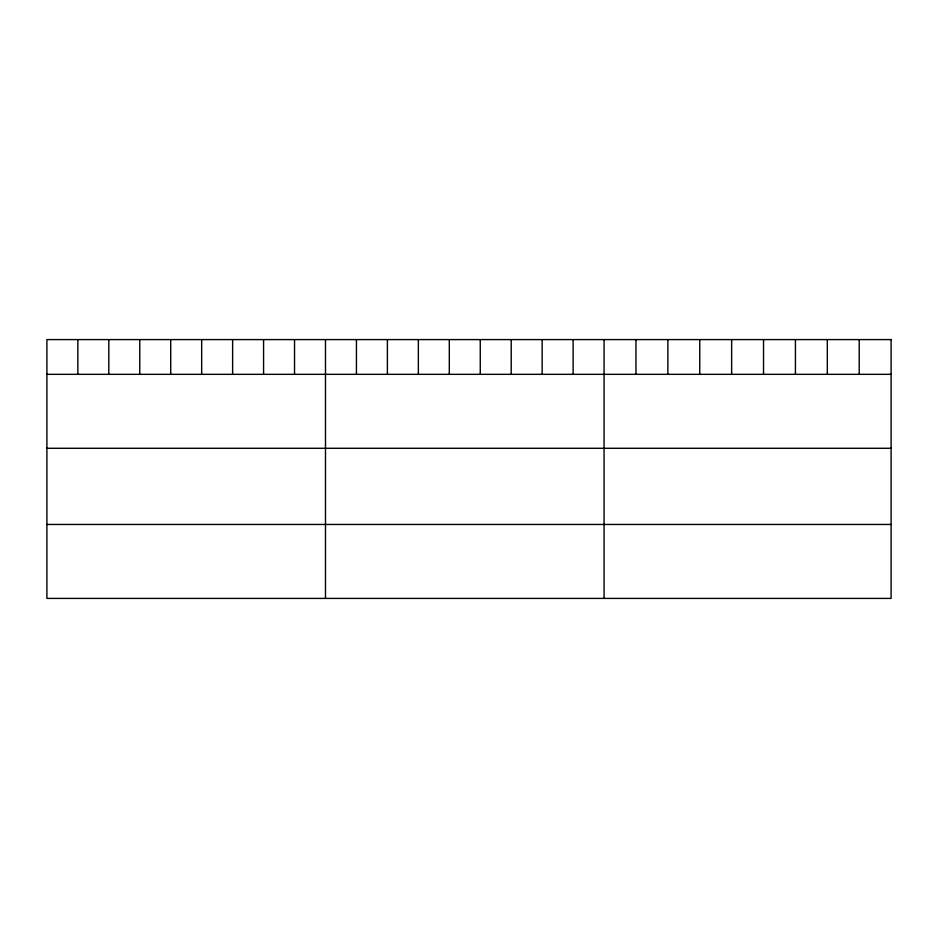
<?xml version="1.0" encoding="UTF-8"?>
<svg xmlns="http://www.w3.org/2000/svg" width="938" height="938" viewBox="0 0 938 938"><rect width="100%" height="100%" fill="white"/><g stroke="black" fill="none" stroke-linecap="round" stroke-linejoin="round"><path stroke-width="1.41" d="M46.9 374.332L891.1 374.332M46.9 448.282L891.1 448.282M46.9 524.459L891.1 524.459M859.208 339.591L859.208 374.332M827.316 339.591L827.316 374.332M795.424 339.591L795.424 374.332M763.532 339.591L763.532 374.332M731.64 339.591L731.64 374.332M699.748 339.591L699.748 374.332M667.856 339.591L667.856 374.332M635.964 339.591L635.964 374.332M604.072 339.591L604.072 598.409M573.118 339.591L573.118 374.332M542.164 339.591L542.164 374.332M511.21 339.591L511.21 374.332M480.256 339.591L480.256 374.332M449.302 339.591L449.302 374.332M418.348 339.591L418.348 374.332M387.394 339.591L387.394 374.332M356.44 339.591L356.44 374.332M325.486 339.591L325.486 598.409M294.532 339.591L294.532 374.332M263.578 339.591L263.578 374.332M232.624 339.591L232.624 374.332M201.67 339.591L201.67 374.332M170.716 339.591L170.716 374.332M139.762 339.591L139.762 374.332M108.808 339.591L108.808 374.332M77.854 339.591L77.854 374.332M891.1 339.591L46.9 339.591L46.9 598.409L891.1 598.409L891.1 339.591"/></g></svg>
